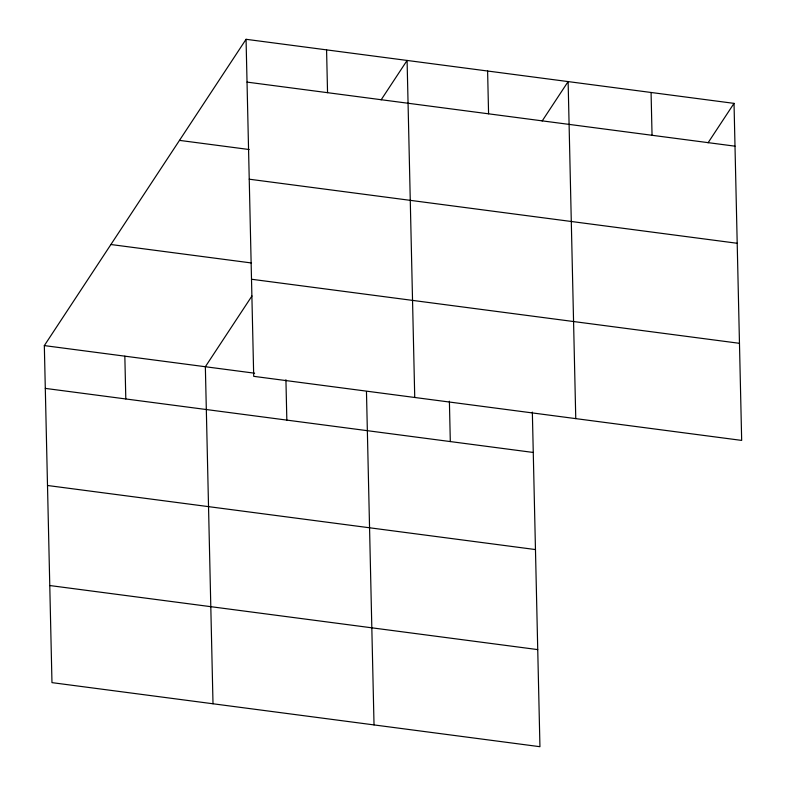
<?xml version="1.0" encoding="UTF-8"?>
<svg xmlns="http://www.w3.org/2000/svg" width="786" height="786" viewBox="0 0 786 786"><rect width="100%" height="100%" fill="white"/><g stroke="black" fill="none" stroke-linecap="round" stroke-linejoin="round"><path stroke-width="1.18" d="M532.348 412.11L539.943 746.7L51.974 682.631L44.33 345.594L246.057 39.3L734.026 103.369L741.67 440.406L253.711 376.337L246.057 39.3M251.952 295.978L205.352 366.728L213.006 703.775M381.122 99.861L407.089 60.443L414.743 397.48M542.153 121.005L568.121 81.587L575.765 418.624M708.058 142.787L734.026 103.369M247.03 82.108L734.998 146.176M179.493 140.38L249.191 149.527M249.241 179.198L737.199 243.277M110.895 244.515L251.5 262.976M251.51 279.246L739.469 343.315M44.33 345.594L254.625 373.203M45.293 388.392L533.262 452.461M47.504 485.493L535.462 549.561M49.773 585.531L537.732 649.6M651.073 92.483L652.046 135.28M487.605 71.015L488.578 113.823M449.395 401.214L450.309 441.575M366.463 391.546L374.028 724.918M326.573 49.872L327.546 92.679M285.927 379.746L286.841 420.107M124.836 356.166L125.809 398.964"/></g></svg>
